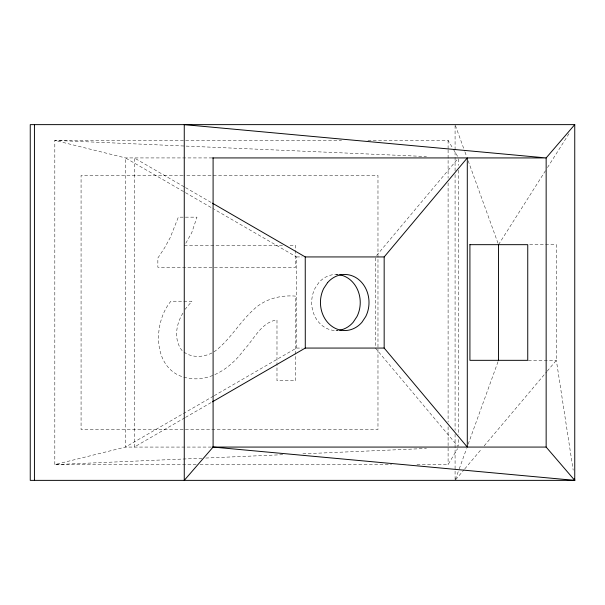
<?xml version="1.0" encoding="UTF-8"?>
<svg xmlns="http://www.w3.org/2000/svg" width="605" height="605" viewBox="0 0 605 605"><rect width="100%" height="100%" fill="white"/><g stroke="black" fill="none" stroke-linecap="round" stroke-linejoin="round"><path stroke-width="0.45" stroke-dasharray="3.02 2.27" d="M214.23 395.685L296.465 348.064L296.488 256.936L214.238 209.315M455.406 479.485L458.915 469.775M459.233 468.898L466.584 448.592M468.179 444.183L498.52 360.33M182.952 313.087C176.055 324.015 173.514 339.496 181.871 350.34C190.84 358.848 205.118 357.691 214.926 351.233C230.089 339.707 239.406 322.503 253.427 309.768C264.672 298.9 280.387 294.885 295.694 296.132L295.694 380.757L276.984 380.757L276.984 319.924C261.148 322.094 253.775 339.806 243.694 350.204C230.807 367.848 209.965 382.632 187.142 377.974C152.672 371.425 152.052 323.713 170.92 301.214L191.891 301.214L185.138 309.276M416.981 464.602L448.101 464.602L457.584 448.668M498.52 244.67L545.468 170.739M547.487 167.555L569.199 133.372M376.597 255.491L457.924 158.646M455.694 479.652L464.179 469.586M464.784 468.867L481.761 448.744M484.189 445.87L546.648 371.833M547.253 371.115L556.35 360.33L556.35 244.67L528.369 244.67M213.414 396.154L125.477 447.072L54.813 464.602L54.813 140.398L341.53 140.398M184.737 417.843L134.242 447.072L134.242 157.928L184.729 187.157M185.554 417.374L211.614 402.287M201.964 458.212L54.813 464.602L196.285 464.602M205.738 458.045L284.97 454.605M302.893 453.833L426.457 448.464M367.938 140.398L448.101 140.398L452.842 148.369M212.158 157.928L125.477 157.928L54.813 140.398L426.457 156.536M182.869 175.45L81.07 175.45L81.07 429.55L377.974 429.55L377.974 175.45L183.807 175.45M282.505 245.456L184.555 245.456L191.747 232.713L196.965 217.157L178.346 217.157L170.164 237.697L164.711 247.664L157.852 258.055L157.852 267.266L295.694 267.266L295.694 245.456L288.154 245.456M296.488 256.936L302.122 256.936M335.964 274.458L338.588 274.458M335.964 330.542L338.588 330.542M296.465 348.064L302.107 348.064M528.369 360.33L556.35 360.33L573.185 470.138M211.334 447.072L125.477 447.072L125.477 157.928L213.421 208.846M200.058 464.602L391.518 464.602M185.546 187.626L211.599 202.713M375.387 348.064L457.924 446.354M453.319 149.163L457.584 156.332M455.406 125.515L464.663 151.106M464.988 151.991L466.584 156.408M468.179 160.817L498.202 243.785M458.53 158.873L458.53 165.483M458.53 170.209L458.53 434.791M458.53 439.517L458.53 446.127M455.081 125.575L455.081 170.867M455.081 174.641L455.081 430.359M455.081 434.133L455.081 480.37M448.101 140.398L448.101 148.906M448.101 149.851L448.101 178.21M448.101 182.937L448.101 422.063M448.101 426.79L448.101 464.602M375.387 257.874L375.387 347.126M337.772 274.541A28.042 24.283 -90 0 0 318.79 282.671L314.933 288.479A28.042 24.283 -90 0 0 315.402 317.413A28.042 24.283 -90 0 0 337.772 330.459"/><path stroke-width="0.91" d="M498.52 360.33L498.52 244.67M384.167 256.936L467.294 157.928L467.294 447.072L384.167 348.064L384.167 256.936L305.245 256.936L212.415 203.189M574.75 124.63L546.149 157.928L546.149 447.072L574.75 480.37L30.25 480.37L30.25 124.63L574.75 124.63L574.75 480.37L213.096 447.072L184.26 480.37L184.26 124.63L546.149 157.928L212.552 157.928M212.431 401.811L305.283 348.064L384.167 348.064M212.552 447.072L546.149 447.072M574.463 478.51L574.75 480.37M305.245 256.936L305.283 348.064M213.096 157.928L213.096 447.072M34.432 124.63L34.432 480.37M339.579 274.776A28.042 24.283 -90 0 1 356.988 316.521L353.131 322.329A28.042 24.283 -90 0 1 339.579 330.224M469.919 244.67L469.919 360.33L527.749 360.33L527.749 244.67L469.919 244.67M327.555 282.671L323.698 288.479A28.042 24.283 -90 0 0 329.944 324.741A28.042 24.283 -90 0 0 361.896 322.329L365.753 316.521A28.042 24.283 -90 0 0 359.506 280.259A28.042 24.283 -90 0 0 327.555 282.671"/></g></svg>
